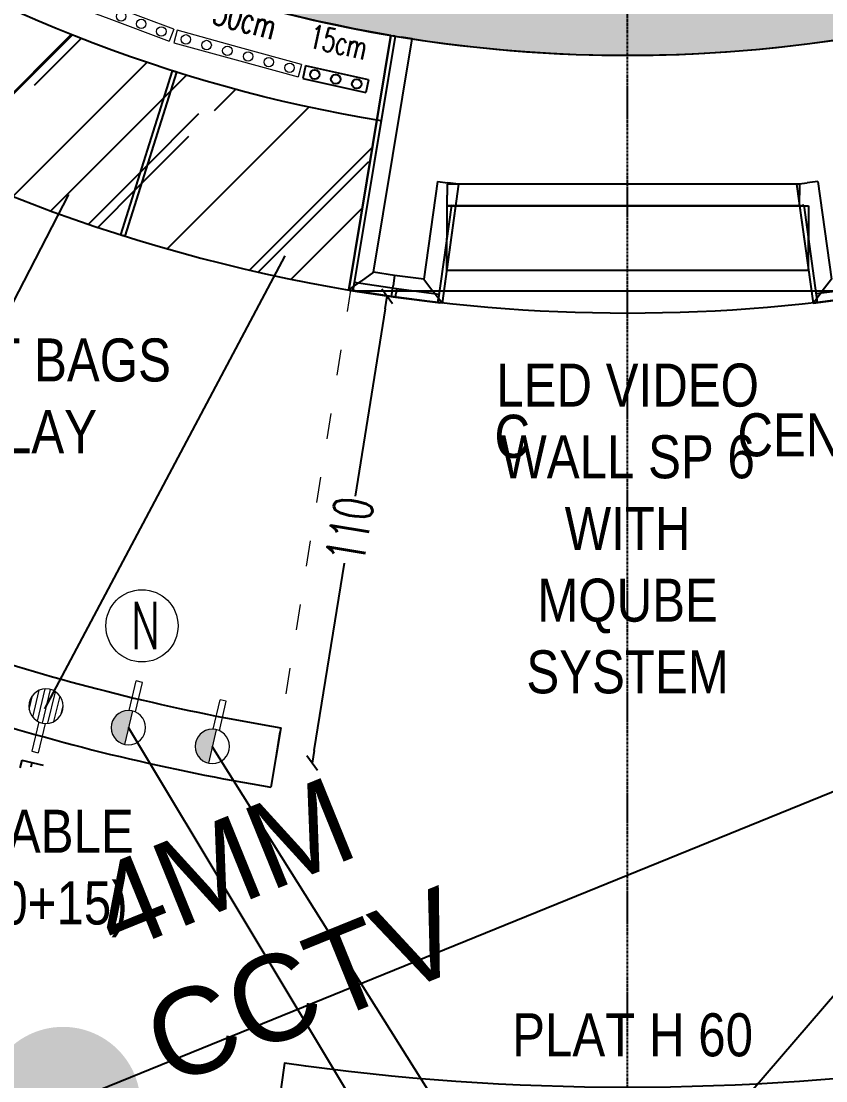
# Model space of a CAD drawing. Header units: millimetres. Extents: x 1734 to 22014, y 983 to 3953.
# Drawn here: x 3337.8 to 3524.9, y 2116.5 to 2362.9 of the extents above; entities that cross this region are included whole.
import ezdxf

# ---------------------------------------------------------------- set-up
doc = ezdxf.new("R2010")
doc.units = ezdxf.units.MM
for name, pattern in [('ACAD_ISO03W100', [30, 12, -18]), ('DASHDOT', [25.4, 12.7, -6.35, 0, -6.35]), ('PUNTO2', [0.125, 0, -0.125])]:
    doc.linetypes.add(name, pattern=pattern)
for name, color, linetype in [('ARCH PLAN_text', 3, 'Continuous'), ('FLOO_areas', 6, 'Continuous'), ('LAY_furn freestanding', 1, 'Continuous'), ('LAY_furn wall', 1, 'Continuous'), ('LAY_new wall', 6, 'Continuous'), ('LAY_new wall hatch', 8, 'Continuous'), ('LAY_text', 3, 'Continuous'), ('LD_beam', 240, 'Continuous'), ('LD_light integrated', 240, 'Continuous'), ('LD_pointing', 30, 'Continuous'), ('LD_quote', 242, 'Continuous'), ('MATERIALS_blackglass', 10, 'Continuous'), ('MATERIALS_magic wall', 41, 'Continuous'), ('MATERIALS_marmorino', 44, 'Continuous'), ('MATERIALS_pannelli glass', 133, 'Continuous'), ('MATERIALS_transparent glass', 133, 'Continuous'), ('TEXT', 3, 'Continuous')]:
    doc.layers.add(name, color=color, linetype=linetype)
doc.layers.add('LD_light', color=240, linetype='Continuous', lineweight=5)
doc.layers.add('LD_text', color=7, linetype='Continuous', lineweight=9)
doc.styles.add('Detail 1-50', font='Arial Narrow.ttf', dxfattribs={"height": 0.125})
doc.styles.add('SIMPLEX', font='SIMPLEX.SHX', dxfattribs={"width": 0.65})
doc.styles.get("Standard").update_dxf_attribs({"font": 'Arial.ttf'})
doc.dimstyles.new('Illuminazione 1_100', dxfattribs={"dimtxt": 9, "dimasz": 3, "dimexe": 0.05, "dimexo": 0.05, "dimgap": 1.5, "dimtad": 0, "dimdec": 0, "dimlfac": -1, "dimzin": 0, "dimdsep": 46, "dimtxsty": 'SIMPLEX', "dimblk": 'LINEET2S', "dimcen": 0, "dimdle": 0.1, "dimse1": 1, "dimse2": 1, "dimclrd": 7, "dimclrt": 256, "dimadec": 0, "dimazin": 0, "dimtfac": 1, "dimtdec": 0, "dimtix": 1, "dimtmove": 2, "dimatfit": 3, "dimldrblk": 'OBLIQUE', "dimfxl": 1, "dimtolj": 1, "dimarcsym": 0})
pattern_1 = [(45, (-6330.908, -6099.52), (21.552615, 57.47364), [381, -50.8, 127, -25.4]), (45, (-6316, -6066.652), (-41.84799, 5.92697), [76.2, -8.382, 152.4, -19.05]), (45, (-6337.194, -6075.273), (81.36112, 105.428207), [203.2, -35.56, 101.6, -25.4])]

# ---------------------------------------------------------------- blocks, each defined once
blk = doc.blocks.new('A$C2ABF7FAD')
at = {"layer": 'LD_light', "ltscale": 0.5}
h = blk.add_hatch(dxfattribs=at)
h.set_pattern_fill('LINE', color=70, scale=10, angle=450, style=0)
h.set_pattern_definition([(90, (4318.2435, -3313.5143), (-1.25, -3e-10), [])])
h.paths.add_polyline_path([(0, 4, 1), (8, 4, 1)])
at = {"layer": 'LD_light', "color": 70}
for p, q in [((3.25, 7.93), (3.25, 14.98)), ((3.25, 14.98), (4.75, 14.98)), ((4.75, 7.93), (4.75, 14.98))]:
    blk.add_line(p, q, dxfattribs=at)
blk.add_circle((4, 4), 4, dxfattribs=at)
at = {"layer": 'LD_light', "color": 70, "insert": (4, 18.2), "char_height": 5.08, "width": 7.4922, "attachment_point": 5, "rotation": 90, "style": 'SIMPLEX'}
blk.add_mtext('F', dxfattribs=at)
blk = doc.blocks.new('purefasciostrettoplan')
at = {"layer": 'LD_light'}
blk.add_hatch(color=256, dxfattribs=at).paths.add_polyline_path([(-4.3, 0, 1), (4.3, 0)])
for p, q in [((4.3, 0), (-4.3, 0)), ((4.22, 0.81), (11.81, 0.81)), ((11.81, 0.81), (11.81, -0.81)), ((4.22, -0.81), (11.81, -0.81))]:
    blk.add_line(p, q, dxfattribs=at)
blk.add_circle((0, 0), 4.3, dxfattribs=at)
blk = doc.blocks.new('LINEET2S')
blk.add_line((-1, 0), (0, 0))
at = {"color": 5}
blk.add_line((0.5, 0.5), (-0.5, -0.5), dxfattribs=at)
blk = doc.blocks.new('*D370')
at = {"layer": 'DEFPOINTS', "color": 0, "transparency": 16777216}
for p in [(3414.46, 2300.35), (3422.92, 2298.99), (3397.03, 2191.75)]:
    blk.add_point(p, dxfattribs=at)
at = {"layer": 'LD_beam', "color": 7, "lineweight": -2, "transparency": 16777216}
for p, q in [((3422.44, 2296.03), (3415.45, 2252.5)), ((3405.96, 2193.35), (3412.95, 2236.88))]:
    blk.add_line(p, q, dxfattribs=at)
at = {"layer": 'LD_beam', "color": 7, "lineweight": -2, "transparency": 16777216, "xscale": 3, "yscale": 3, "zscale": 3}
for p, rotation in [((3422.92, 2298.99), 80.87890284100185), ((3405.48, 2190.39), 260.8789028410018)]:
    blk.add_blockref('LINEET2S', p, dxfattribs=dict(at, rotation=rotation))
at = {"layer": 'LD_beam', "transparency": 16777216, "insert": (3414.2, 2244.69), "char_height": 9, "attachment_point": 5, "rotation": 80.8789, "style": 'SIMPLEX'}
blk.add_mtext('\\A1;110', dxfattribs=at)
blk = doc.blocks.new('_Oblique')
at = {"color": 0, "linetype": 'ByBlock', "lineweight": -2}
blk.add_line((-0.5, -0.5), (0.5, 0.5), dxfattribs=at)
blk = doc.blocks.new('*U17')
at = {"layer": 'LD_light'}
blk.add_circle((0, 0), 1.1, dxfattribs=at)
blk = doc.blocks.new('*U18')
at = {"layer": 'LD_light', "color": 0, "linetype": 'ByBlock', "lineweight": -2}
for p in [(0, 0), (5, 0), (10, 0)]:
    blk.add_blockref('*U17', p, dxfattribs=at)
blk = doc.blocks.new('*U19')
at = {"layer": 'LD_light'}
blk.add_circle((0, 0), 1.1, dxfattribs=at)
blk = doc.blocks.new('*U20')
at = {"layer": 'LD_light', "color": 0, "linetype": 'ByBlock', "lineweight": -2}
for p in [(0, 0), (5, 0), (10, 0)]:
    blk.add_blockref('*U19', p, dxfattribs=at)
blk = doc.blocks.new('sirio30')
at = {"layer": 'LD_light'}
for p, q in [((15, 1.5), (0, 1.5)), ((0, 1.5), (0, -1.5)), ((30, 1.5), (15, 1.5)), ((30, 1.5), (30, -1.5)), ((0, -1.5), (15, -1.5)), ((15, -1.5), (30, -1.5))]:
    blk.add_line(p, q, dxfattribs=at)
for name, p in [('*U20', (2.5, 0)), ('*U18', (17.5, 0))]:
    blk.add_blockref(name, p, dxfattribs=at)
at = {"layer": 'LD_light', "insert": (7.19, 11.16), "char_height": 6, "attachment_point": 1, "style": 'SIMPLEX'}
blk.add_mtext_dynamic_manual_height_columns('30cm', width=17.325, gutter_width=125, heights=[0], dxfattribs=at)
blk = doc.blocks.new('n')
at = {"layer": 'LD_light'}
blk.add_circle((0, 0), 8.4, dxfattribs=at)
at = {"layer": 'LD_light', "style": 'SIMPLEX', "width": 0.65}
blk.add_text('N', height=11.01, dxfattribs=at).set_placement((-2.55, -5.41))

msp = doc.modelspace()

# ---------------------------------------------------------------- hatches: boundary and pattern name
h = msp.add_hatch(color=3)
h.dxf.hatch_style = 1
h.paths.add_polyline_path([(3364.215, 2117.844, -1), (3330.802, 2104.276, -1)])
at = {"layer": 'LAY_new wall hatch'}
h = msp.add_hatch(color=144, dxfattribs=at)
h.dxf.hatch_style = 1
edge = h.paths.add_edge_path()
edge.add_arc((3478.831, 2685.001), 330, 236.30994, 303.69006)
edge.add_line((3661.882, 2410.424), (3656.335, 2418.745))
edge.add_arc((3478.831, 2685.001), 320, 236.30994, 303.69007, ccw=False)
edge.add_line((3301.327, 2418.745), (3295.78, 2410.424))
at = {"layer": 'MATERIALS_transparent glass'}
h = msp.add_hatch(dxfattribs=at)
h.set_pattern_fill('AR-RROOF', color=144, angle=-60.02541, style=0)
h.set_pattern_definition(pattern_1)
h.paths.add_polyline_path([(3373.489, 2351.23, -0.0353003), (3327.584, 2369.368), (3314.202, 2341.444), (3314.198, 2331.453, 0.0325323), (3361.45, 2313.085)])
h = msp.add_hatch(dxfattribs=at)
h.set_pattern_fill('AR-RROOF', color=144, angle=-60.02541, style=0)
h.set_pattern_definition(pattern_1)
h.paths.add_polyline_path([(3420.521, 2339.893, -0.0345979), (3373.489, 2351.23), (3361.45, 2313.085, 0.0346712), (3413.97, 2300.433)])

# ---------------------------------------------------------------- linework, layer by layer
at = {"color": 3}
msp.add_line((3345.724, 2110.336), (3902.434, 2336.399), dxfattribs=at)
at = {"layer": 'FLOO_areas', "color": 144}
for points in [[(3423.797, 2359.623, -0.105501), (3295.78, 2410.425)], [(3543.712, 2300.436, -0.0837516), (3413.97, 2300.433, -0.0837516)]]:
    msp.add_lwpolyline(points, format="xyb", dxfattribs=at)
msp.add_lwpolyline([(3413.97, 2300.431), (3423.797, 2359.623)], dxfattribs=at)
at = {"layer": 'LAY_furn freestanding', "color": 144}
msp.add_lwpolyline([(3558.634, 2120.615, -0.0703489), (3399.028, 2120.615), (3393.428, 2081.009, 0.0703489), (3564.234, 2081.009)], format="xyb", close=True, dxfattribs=at)
at = {"layer": 'LAY_furn wall', "color": 144}
msp.add_line((3421.49, 2339.73), (3414.937, 2300.271), dxfattribs=at)
for points in [[(3424.783, 2359.457), (3421.49, 2339.73, -0.1062542), (3284.686, 2393.783)], [(3424.783, 2359.457), (3414.937, 2300.271), (3542.726, 2300.271), (3532.879, 2359.457, -0.0824479)]]:
    msp.add_lwpolyline(points, format="xyb", dxfattribs=at)
msp.add_lwpolyline([(3436.747, 2305.002), (3520.898, 2305.001)], dxfattribs=at)
for radius, start, end in [(330, 236.30994, 279.42653), (390, 236.30993, 260.57058)]:
    msp.add_arc((3478.831, 2685.001), radius, start, end, dxfattribs=at)
at = {"layer": 'LAY_new wall', "color": 6}
for p, q in [((3413.97, 2300.431), (3423.797, 2359.622)), ((3419.73, 2304.597), (3428.729, 2358.803)), ((3423.797, 2359.622), (3426.263, 2359.212)), ((3428.729, 2358.803), (3426.263, 2359.212)), ((3434.578, 2325.69), (3431.417, 2302.976)), ((3434.578, 2325.69), (3437.054, 2325.346)), ((3439.53, 2325.001), (3435.688, 2297.395)), ((3518.822, 2325.001), (3436.828, 2325.001)), ((3436.828, 2325.001), (3436.828, 2322.501)), ((3439.53, 2325.001), (3437.054, 2325.346)), ((3518.132, 2325.001), (3520.608, 2325.346)), ((3518.132, 2325.001), (3521.974, 2297.395)), ((3518.822, 2325.001), (3518.822, 2322.501)), ((3523.084, 2325.69), (3520.608, 2325.346)), ((3523.084, 2325.69), (3526.245, 2302.976)), ((3436.828, 2320.001), (3436.828, 2322.501)), ((3518.822, 2320.001), (3518.822, 2322.501)), ((3518.822, 2320.001), (3436.828, 2320.001)), ((3419.73, 2304.597), (3416.85, 2302.514)), ((3424.624, 2303.837), (3419.73, 2304.597)), ((3424.624, 2303.837), (3424.275, 2301.361)), ((3431.417, 2302.976), (3424.624, 2303.837)), ((3413.97, 2300.431), (3416.85, 2302.514)), ((3423.926, 2298.885), (3424.275, 2301.361)), ((3431.417, 2302.976), (3433.553, 2300.185)), ((3526.245, 2302.976), (3524.11, 2300.185)), ((3423.926, 2298.885), (3413.97, 2300.431)), ((3435.688, 2297.395), (3423.926, 2298.885)), ((3435.688, 2297.395), (3433.553, 2300.185)), ((3521.974, 2297.395), (3524.11, 2300.185)), ((3521.974, 2297.395), (3533.737, 2298.885))]:
    msp.add_line(p, q, dxfattribs=at)
at = {"layer": 'LAY_new wall', "color": 144}
msp.add_lwpolyline([(3295.78, 2410.424, 0.3027756), (3661.882, 2410.424), (3656.335, 2418.745, -0.3027756), (3301.327, 2418.745)], format="xyb", close=True, dxfattribs=at)
at = {"layer": 'LD_beam'}
msp.add_line((3398.165, 2198.656), (3395.886, 2184.843), dxfattribs=at)
for points in [[(3136.826, 2632.68, 0.3934857), (3169.206, 2285.1, 0.0350458), (3197.595, 2263.154, 0.0706999), (3326.237, 2201.51, 0.0357151), (3395.886, 2184.843, 0.0357151)], [(3147.913, 2624.131, 0.3934857), (3178.523, 2295.549, 0.0350458), (3205.361, 2274.802, 0.0706999), (3330.45, 2214.861, 0.0357151), (3398.165, 2198.656, 0.0357151)]]:
    msp.add_lwpolyline(points, format="xyb", dxfattribs=at)
at = {"layer": 'LD_light integrated'}
for p, q in [((3403.949, 2352.537), (3403.295, 2349.609)), ((3418.588, 2349.266), (3403.949, 2352.537)), ((3403.295, 2349.609), (3417.934, 2346.338)), ((3418.588, 2349.266), (3417.934, 2346.338))]:
    msp.add_line(p, q, dxfattribs=at)
for centre in [(3406.062, 2350.528), (3410.941, 2349.438), (3415.821, 2348.347)]:
    msp.add_circle(centre, 1.1, dxfattribs=at)
at = {"layer": 'LD_pointing'}
for p, q in [((3348.815, 2322.602), (3295.775, 2220.151)), ((3399.07, 2308.356), (3343.209, 2203.039)), ((3431.758, 2083.929), (3362.722, 2198.663)), ((3440.16, 2102.052), (3382.239, 2194.297)), ((3491.303, 2095.124), (3576.817, 2194.727))]:
    msp.add_line(p, q, dxfattribs=at)
at = {"layer": 'LD_text', "color": 9, "linetype": 'ACAD_ISO03W100', "ltscale": 0.5}
msp.add_line((3397.026, 2191.749), (3414.462, 2300.35), dxfattribs=at)
at = {"layer": 'MATERIALS_blackglass', "color": 1}
for p, q in [((3423.797, 2359.622), (3413.97, 2300.431)), ((3424.783, 2359.458), (3414.956, 2300.267)), ((3423.797, 2359.622), (3424.29, 2359.54)), ((3424.783, 2359.458), (3424.29, 2359.54)), ((3437.844, 2320.139), (3434.694, 2297.507)), ((3438.835, 2320.002), (3435.685, 2297.369)), ((3437.844, 2320.139), (3438.339, 2320.07)), ((3438.835, 2320.002), (3438.339, 2320.07)), ((3518.828, 2320.001), (3519.323, 2320.07)), ((3518.828, 2320.001), (3521.974, 2297.395)), ((3519.818, 2320.138), (3519.323, 2320.07)), ((3519.818, 2320.138), (3522.964, 2297.533)), ((3413.97, 2300.431), (3414.463, 2300.349)), ((3414.956, 2300.267), (3414.463, 2300.349)), ((3434.694, 2297.507), (3435.19, 2297.438)), ((3435.685, 2297.369), (3435.19, 2297.438)), ((3521.974, 2297.395), (3522.469, 2297.464)), ((3522.964, 2297.533), (3522.469, 2297.464))]:
    msp.add_line(p, q, dxfattribs=at)
at = {"layer": 'MATERIALS_magic wall', "color": 1}
for p, q in [((3436.747, 2320.002), (3436.747, 2312.502)), ((3436.747, 2320.002), (3520.898, 2320.001)), ((3520.898, 2320.001), (3520.898, 2312.501)), ((3436.747, 2305.002), (3436.747, 2312.502)), ((3520.898, 2305.001), (3520.898, 2312.501)), ((3436.747, 2305.002), (3520.898, 2305.001))]:
    msp.add_line(p, q, dxfattribs=at)
at = {"layer": 'MATERIALS_marmorino', "color": 1}
for p, q in [((3414.956, 2300.267), (3415.107, 2301.256)), ((3415.258, 2302.245), (3415.107, 2301.256)), ((3415.258, 2302.245), (3425.105, 2300.739)), ((3414.956, 2300.267), (3424.828, 2298.758)), ((3424.828, 2298.758), (3424.967, 2299.749)), ((3425.105, 2300.739), (3424.967, 2299.749)), ((3425.105, 2300.739), (3434.946, 2299.491)), ((3434.946, 2299.491), (3434.82, 2298.499)), ((3532.56, 2300.739), (3522.718, 2299.517)), ((3522.718, 2299.517), (3522.841, 2298.525)), ((3424.828, 2298.758), (3434.694, 2297.507)), ((3434.694, 2297.507), (3434.82, 2298.499)), ((3522.964, 2297.533), (3522.841, 2298.525)), ((3532.834, 2298.758), (3522.964, 2297.533))]:
    msp.add_line(p, q, dxfattribs=at)
at = {"layer": 'MATERIALS_pannelli glass', "color": 1}
for p, q in [((3360.973, 2313.235), (3373.012, 2351.381)), ((3361.927, 2312.934), (3373.966, 2351.08)), ((3373.012, 2351.381), (3373.489, 2351.23)), ((3373.966, 2351.08), (3373.489, 2351.23)), ((3360.973, 2313.235), (3361.45, 2313.085)), ((3361.927, 2312.934), (3361.45, 2313.085))]:
    msp.add_line(p, q, dxfattribs=at)
at = {"layer": 'TEXT', "color": 144, "linetype": 'DASHDOT', "ltscale": 0.01}
msp.add_lwpolyline([(3478.831, 1234.325), (3478.831, 3777.712)], dxfattribs=at)

# ---------------------------------------------------------------- block references
at = {"layer": 'LD_light', "xscale": -0.9302325581395442, "yscale": 0.9302325581395442, "zscale": 0.9302325581395442, "rotation": 256.7280155259346}
for p in [(3362.722, 2198.663), (3382.239, 2194.297)]:
    msp.add_blockref('purefasciostrettoplan', p, dxfattribs=at)
at = {"layer": 'LD_light', "xscale": -1, "rotation": 166.4781347563186}
msp.add_blockref('A$C2ABF7FAD', (3340.594, 2208.484), dxfattribs=at)
at = {"layer": 'LD_light integrated'}
for p, rotation in [((3344.626, 2370.193), 339.4670290758651), ((3373.675, 2359.362), 344.694847484725)]:
    msp.add_blockref('sirio30', p, dxfattribs=dict(at, rotation=rotation))
at = {"layer": 'LD_quote', "linetype": 'PUNTO2', "rotation": 0.02541393537362653}
msp.add_blockref('n', (3365.868, 2222.334), dxfattribs=at)

# ---------------------------------------------------------------- texts
at = {"insert": (3372.202, 2114.741), "char_height": 20, "attachment_point": 7, "rotation": 22.10057}
msp.add_mtext_dynamic_manual_height_columns('4MM CCTV', width=123.56614, gutter_width=12.5, heights=[0], dxfattribs=at)
at = {"layer": 'ARCH PLAN_text', "color": 144, "char_height": 10, "width": 131.20204, "attachment_point": 2, "style": 'Detail 1-50'}
for s, insert in [('CENTER', (3527.917, 2271.762)), ('C', (3452.006, 2271.418))]:
    msp.add_mtext(s, dxfattribs=dict(at, insert=insert))
at = {"layer": 'LAY_text', "color": 144, "char_height": 10, "attachment_point": 2, "style": 'Detail 1-50'}
for s, insert, width in [('BACKLIT BAGS DISPLAY', (3331.235, 2289.157), 116.72381), ('LED VIDEO WALL SP 6 WITH \\PMQUBE SYSTEM', (3478.831, 2283.319), 80.26512), ('ACC. TABLE\\PH 95(80+15)', (3330.548, 2179.568), 80.26512), ('PLAT H 60', (3479.988, 2132.245), 80.26512)]:
    msp.add_mtext(s, dxfattribs=dict(at, insert=insert, width=width))
at = {"layer": 'LD_light integrated', "insert": (3405.619, 2362.229), "char_height": 5.5, "attachment_point": 1, "rotation": 347.40416, "style": 'SIMPLEX'}
msp.add_mtext_dynamic_manual_height_columns('15cm', width=17.32496, gutter_width=125, heights=[0], dxfattribs=at)

# ---------------------------------------------------------------- dimensions: what is measured, and where the dimension line sits
at = {"layer": 'LD_beam'}
dim = msp.add_aligned_dim(p1=(3397.026, 2191.749), p2=(3414.462, 2300.35), distance=-8.566, dimstyle='Illuminazione 1_100', dxfattribs=at)
dim.commit()
dim.dimension.update_dxf_attribs({"geometry": '*D370', "text_midpoint": (3414.201, 2244.692)})

doc.saveas('drawing.dxf')
